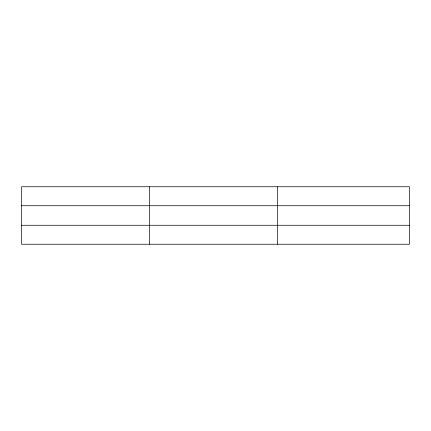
<?xml version="1.0" encoding="UTF-8"?>
<svg xmlns="http://www.w3.org/2000/svg" width="431" height="431" viewBox="0 0 431 431"><rect width="100%" height="100%" fill="white"/><g stroke="black" fill="none" stroke-linecap="round" stroke-linejoin="round"><path stroke-width="0.65" d="M149.557 186.758L149.557 244.242M277.564 186.758L277.564 244.242M409.45 205.727L409.45 186.758L21.55 186.758L21.55 244.242L409.45 244.242L409.45 205.727L21.55 205.727M21.55 225.273L409.45 225.273"/></g></svg>
